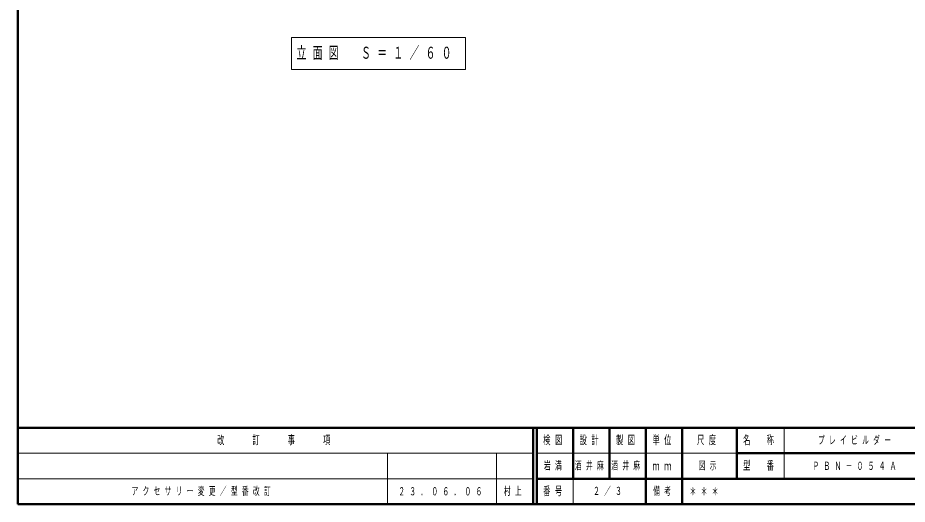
# Model space of a CAD drawing. Units: millimetres on the paper, scale 1:60. Extents: x -385 to 0, y -594 to 267.
# Drawn here: x -385 to -140.7, y -297 to -163.5 of the extents above; entities that cross this region are included whole.
import ezdxf

# ---------------------------------------------------------------- set-up
doc = ezdxf.new("R2010")
doc.units = ezdxf.units.MM
doc.layers.add('LY_1', color=7, linetype='Continuous', lineweight=13)
doc.layers.add('LY_2', color=7, linetype='Continuous', lineweight=13)
doc.layers.add('LY_3', color=7, linetype='Continuous')
doc.styles.add('ＭＳ ゴシック', font='')
doc.styles.get('ＭＳ ゴシック').set_extended_font_data('MS Gothic')

msp = doc.modelspace()

# ---------------------------------------------------------------- linework, layer by layer
at = {"layer": 'LY_1'}
for p, q in [((-309.838, -168.879), (-309.838, -177.679)), ((-262.038, -168.879), (-309.838, -168.879)), ((-262.038, -177.679), (-262.038, -168.879)), ((-309.838, -177.679), (-262.038, -177.679))]:
    msp.add_line(p, q, dxfattribs=at)
at = {"layer": 'LY_2', "lineweight": 50}
for p, q in [((-385, -30), (-385, -297)), ((-385, -276), (0, -276)), ((-385, -297), (0, -297))]:
    msp.add_line(p, q, dxfattribs=at)
at = {"layer": 'LY_2', "color": 140, "lineweight": 50}
for p, q in [((-243.5, -276), (-243.5, -297)), ((-242.5, -276), (-242.5, -297)), ((-232.5, -276), (-232.5, -290)), ((-222.5, -276), (-222.5, -290)), ((-212.5, -276), (-212.5, -297)), ((-202.5, -276), (-202.5, -290)), ((-187.5, -276), (-187.5, -290)), ((-187.5, -283), (-70, -283)), ((-242.5, -290), (0, -290)), ((-202.5, -290), (-202.5, -297))]:
    msp.add_line(p, q, dxfattribs=at)
at = {"layer": 'LY_2'}
for p, q in [((-174.5, -276), (-174.5, -290)), ((-385, -283), (-243.5, -283)), ((-283.5, -283), (-283.5, -297)), ((-253.5, -283), (-253.5, -297)), ((-242.5, -283), (-187.5, -283)), ((-385, -290), (-243.5, -290)), ((-232.5, -290), (-232.5, -297))]:
    msp.add_line(p, q, dxfattribs=at)

# ---------------------------------------------------------------- texts
at = {"layer": 'LY_1', "attachment_point": 4, "style": 'ＭＳ ゴシック'}
for s, insert, char_height in [('\\T1.64;\\W0.6;立面図\u3000Ｓ＝１／６０', (-308.438, -173.279), 3.299), ('\\T1.64;\\W0.6;プレイビルダー', (-165.25, -279.5), 2.199), ('\\T1.64;\\W0.6;岩満', (-240.5, -286.5), 2.199), ('\\T1.64;\\W0.6;酒井麻', (-232, -286.5), 2.199), ('\\T1.64;\\W0.6;酒井麻', (-222, -286.5), 2.199), ('\\T1.64;\\W0.6;ＰＢＮ－０５４Ａ', (-166.75, -286.5), 2.199), ('\\T1.64;\\W0.6;アクセサリー変更／型番改訂', (-353.75, -293.5), 2.199), ('\\T1.64;\\W0.6;２３．０６．０６', (-280.5, -293.5), 2.199), ('\\T1.64;\\W0.6;村上', (-251.5, -293.5), 2.199), ('\\T1.64;\\W0.6;＊＊＊', (-200.5, -293.5), 2.199)]:
    msp.add_mtext(s, dxfattribs=dict(at, insert=insert, char_height=char_height))
at = {"layer": 'LY_2', "attachment_point": 4, "style": 'ＭＳ ゴシック'}
for s, insert, char_height in [('\\T1.64;\\W0.6;改\u3000\u3000訂\u3000\u3000事\u3000\u3000項', (-330.25, -279.5), 2.346), ('\\T1.64;\\W0.6;検図', (-240.7, -279.5), 2.346), ('\\T1.64;\\W0.6;設計', (-230.7, -279.5), 2.346), ('\\T1.64;\\W0.6;製図', (-220.7, -279.5), 2.346), ('\\T1.64;\\W0.6;単位', (-210.7, -279.5), 2.346), ('\\T1.64;\\W0.6;尺度', (-198.45, -279.5), 2.346), ('\\T1.64;\\W0.6;名\u3000称', (-185.8, -279.5), 2.346), ('\\T1.64;\\W0.6;型\u3000番', (-185.8, -286.5), 2.346), ('\\T1.64;\\W0.6;ｍｍ', (-210.7, -286.5), 2.346), ('\\T1.64;\\W0.6;番号', (-240.7, -293.5), 2.346), ('\\T1.64;\\W0.6;備考', (-210.5, -293.5), 2.199)]:
    msp.add_mtext(s, dxfattribs=dict(at, insert=insert, char_height=char_height))
at = {"layer": 'LY_3', "char_height": 2.199, "attachment_point": 4, "style": 'ＭＳ ゴシック'}
for s, insert in [('\\T1.64;\\W0.6;図示', (-198, -286.5)), ('\\T1.64;\\W0.6;２／３', (-227, -293.5))]:
    msp.add_mtext(s, dxfattribs=dict(at, insert=insert))

doc.saveas('drawing.dxf')
